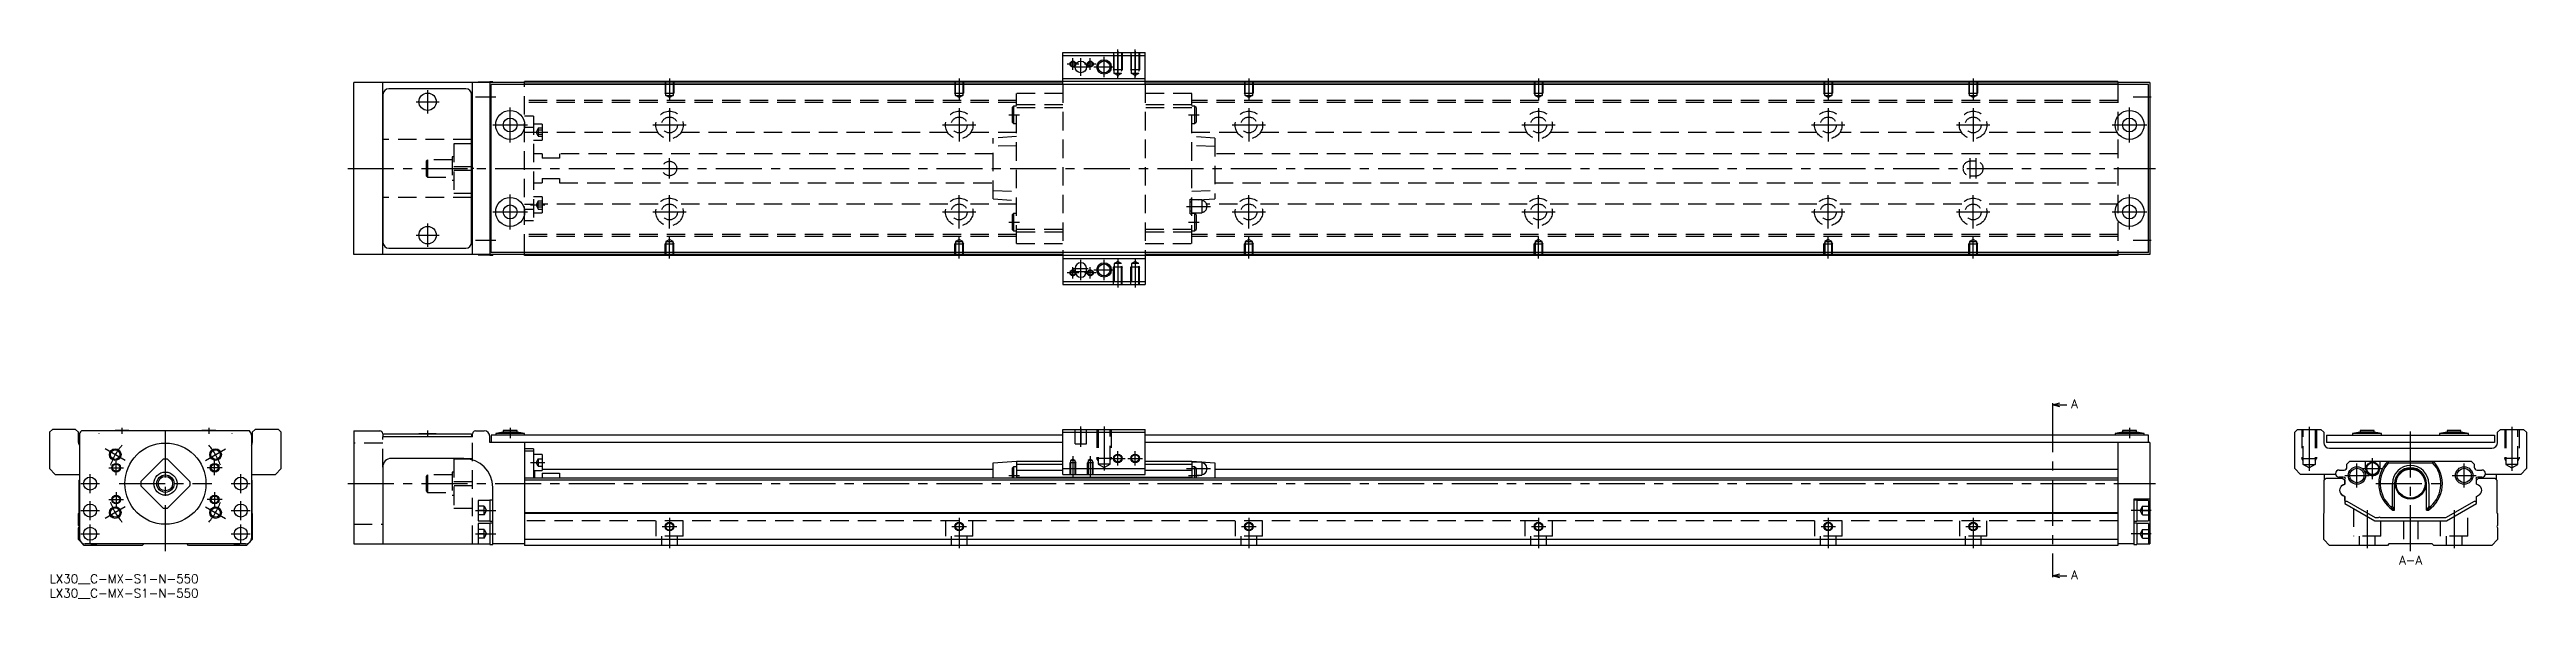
# Model space of a CAD drawing. Extents: x 0 to 855, y -8 to 181.
import ezdxf

# ---------------------------------------------------------------- set-up
doc = ezdxf.new("R2010")
doc.units = 0
doc.header["$LTSCALE"] = 0.5
doc.linetypes.add('CENTER', pattern=[50.8, 31.75, -6.35, 6.35, -6.35])
doc.linetypes.add('DASHED', pattern=[19.05, 12.7, -6.35])
for name, color, linetype in [('MSM_CENTER', 1, 'CENTER'), ('MSM_CONTINUOUS', 7, 'CONTINUOUS'), ('MSM_DASHED', 4, 'DASHED'), ('MSM_NARROW', 5, 'CONTINUOUS'), ('MSM_PART_NUMBER', 7, 'CONTINUOUS')]:
    doc.layers.add(name, color=color, linetype=linetype)
doc.styles.get("Standard").update_dxf_attribs({"font": 'txt.shx', "height": 3, "bigfont": 'bigfont.shx'})

# ---------------------------------------------------------------- blocks, each defined once
blk = doc.blocks.new('*U2')
at = {"layer": 'MSM_PART_NUMBER'}
blk.add_text('LX30__C-MX-S1-N-550', height=3, dxfattribs=at).set_placement((0, -3))
blk = doc.blocks.new('*U3')
at = {"layer": 'MSM_PART_NUMBER'}
blk.add_text('LX30__C-MX-S1-N-550', height=3, dxfattribs=at).set_placement((0, -8))

msp = doc.modelspace()

# ---------------------------------------------------------------- linework, layer by layer
at = {"layer": 'MSM_CENTER'}
for p, q in [((368.75, 171.09), (368.75, 181)), ((368.75, 180.4), (368.75, 171.69)), ((374.75, 171.09), (374.75, 181)), ((374.75, 180.4), (374.75, 171.69)), ((355.25, 176), (351.25, 176)), ((353, 175), (359, 175)), ((353.25, 174), (353.25, 178)), ((353.9, 175), (358.1, 175)), ((356, 172), (356, 178)), ((356, 172.9), (356, 177.1)), ((361.25, 176), (357.25, 176)), ((359.25, 174), (359.25, 178)), ((360.5, 175), (367.5, 175)), ((361.38, 175), (366.63, 175)), ((364, 171.5), (364, 178.5)), ((364, 172.37), (364, 177.62)), ((126.5, 163), (134.5, 163)), ((130.5, 167), (130.5, 159)), ((147, 164.7), (154, 164.7)), ((214, 171), (214, 163.49)), ((314, 171), (314, 163.49)), ((414, 171), (414, 163.49)), ((514, 171), (514, 163.49)), ((614, 171), (614, 163.49)), ((664, 171), (664, 163.49)), ((719.25, 164.7), (725.5, 164.7)), ((153, 155), (165, 155)), ((159, 149), (159, 161)), ((208.25, 155), (219.75, 155)), ((214, 160.75), (214, 149.25)), ((308.25, 155), (319.75, 155)), ((314, 160.75), (314, 149.25)), ((331.18, 158.5), (334.83, 158.5)), ((393.18, 158.5), (396.83, 158.5)), ((408.25, 155), (419.75, 155)), ((414, 160.75), (414, 149.25)), ((508.25, 155), (519.75, 155)), ((514, 160.75), (514, 149.25)), ((608.25, 155), (619.75, 155)), ((614, 160.75), (614, 149.25)), ((658.25, 155), (669.75, 155)), ((664, 160.75), (664, 149.25)), ((712, 155), (724, 155)), ((718, 149), (718, 161)), ((166, 152.55), (171, 152.55)), ((103, 140), (727, 140)), ((214, 136.5), (214, 143.5)), ((663, 136.5), (663, 143.5)), ((665, 136.5), (665, 143.5)), ((159, 119), (159, 131)), ((214, 119.25), (214, 130.75)), ((314, 119.25), (314, 130.75)), ((414, 119.25), (414, 130.75)), ((514, 119.25), (514, 130.75)), ((614, 119.25), (614, 130.75)), ((664, 119.25), (664, 130.75)), ((718, 119), (718, 131)), ((130.5, 121), (130.5, 113)), ((153, 125), (165, 125)), ((166, 127.44), (171, 127.44)), ((208.25, 125), (219.75, 125)), ((308.25, 125), (319.75, 125)), ((331.18, 121.5), (334.83, 121.5)), ((392.47, 126.9), (400.74, 126.9)), ((393.18, 121.5), (396.83, 121.5)), ((408.25, 125), (419.75, 125)), ((508.25, 125), (519.75, 125)), ((608.25, 125), (619.75, 125)), ((658.25, 125), (669.75, 125)), ((712, 125), (724, 125)), ((126.5, 117), (134.5, 117)), ((147, 115.3), (154, 115.3)), ((214, 109), (214, 116.51)), ((314, 109), (314, 116.51)), ((414, 109), (414, 116.51)), ((514, 109), (514, 116.51)), ((614, 109), (614, 116.51)), ((664, 109), (664, 116.51)), ((719.25, 115.3), (725.5, 115.3)), ((355.25, 104), (351.25, 104)), ((353.25, 102), (353.25, 106)), ((353.5, 105.5), (358.5, 105.5)), ((353.5, 104.5), (358.5, 104.5)), ((353.9, 105.5), (358.1, 105.5)), ((353.9, 104.5), (358.1, 104.5)), ((356, 101.5), (356, 108.5)), ((356, 102.4), (356, 107.6)), ((361.25, 104), (357.25, 104)), ((359.25, 102), (359.25, 106)), ((360.5, 105), (367.5, 105)), ((361.38, 105), (366.63, 105)), ((364, 101.5), (364, 108.5)), ((364, 102.37), (364, 107.62)), ((368.75, 108.91), (368.75, 99)), ((368.75, 108.31), (368.75, 99.6)), ((374.75, 108.91), (374.75, 99)), ((374.75, 108.31), (374.75, 99.6)), ((40, 8), (40, 51.5)), ((691.37, 58), (691.37, 0)), ((815, 8), (815, 51.5)), ((17, 48.6), (17, 48.49)), ((26.14, 39.3), (19.22, 43.3)), ((25, 50.6), (25, 48.5)), ((53.86, 39.3), (60.78, 43.3)), ((55, 50.6), (55, 48.5)), ((63, 48.49), (63, 48.6)), ((130.5, 49.6), (130.5, 47.49)), ((159, 50.6), (159, 47)), ((356, 44), (356, 51)), ((356, 50.25), (356, 44.75)), ((364, 51), (364, 35.81)), ((364, 50.66), (364, 36.15)), ((718, 50.6), (718, 47)), ((780, 50.93), (780, 35.74)), ((850, 50.93), (850, 35.74)), ((14, 28.05), (14, 34.55)), ((20.42, 36.8), (25.57, 36.8)), ((23, 34.22), (23, 39.38)), ((59.57, 36.8), (54.42, 36.8)), ((57, 34.22), (57, 39.38)), ((66, 28.05), (66, 34.55)), ((166, 38.55), (171, 38.55)), ((353.25, 40.76), (353.25, 33.5)), ((359.25, 40.76), (359.25, 33.5)), ((366.25, 40), (371.25, 40)), ((368.75, 37.5), (368.75, 42.5)), ((372.25, 40), (377.25, 40)), ((374.75, 37.5), (374.75, 42.5)), ((392.47, 36.5), (400.74, 36.5)), ((796.5, 29.95), (796.5, 38.25)), ((798.28, 36.5), (805.53, 36.5)), ((801.9, 32.88), (801.9, 40.12)), ((833.5, 29.95), (833.5, 38.25)), ((10.75, 31.3), (17.25, 31.3)), ((20.42, 25.8), (25.57, 25.8)), ((23, 28.38), (23, 23.23)), ((24, 31.3), (56, 31.3)), ((59.57, 25.8), (54.42, 25.8)), ((57, 28.38), (57, 23.23)), ((62.75, 31.3), (69.25, 31.3)), ((103, 31.3), (727, 31.3)), ((331.18, 34.1), (334.83, 34.1)), ((393.18, 34.1), (396.83, 34.1)), ((792.35, 34.1), (800.65, 34.1)), ((803, 31.3), (827, 31.3)), ((829.35, 34.1), (837.65, 34.1)), ((10.75, 22), (17.25, 22)), ((14, 18.75), (14, 25.25)), ((14, 10.75), (14, 17.25)), ((26.14, 23.3), (19.22, 19.3)), ((53.86, 23.3), (60.78, 19.3)), ((62.75, 22), (69.25, 22)), ((66, 18.75), (66, 25.25)), ((66, 10.75), (66, 17.25)), ((147, 22), (154, 22)), ((214, 19.5), (214, 9)), ((314, 19.5), (314, 9)), ((414, 19.5), (414, 9)), ((514, 19.5), (514, 9)), ((614, 19.5), (614, 9)), ((664, 19.5), (664, 9)), ((725.5, 22), (718.5, 22)), ((800, 22.18), (800, 9)), ((830, 22.18), (830, 9)), ((10.75, 14), (17.25, 14)), ((62.75, 14), (69.25, 14)), ((147, 14), (154, 14)), ((211.5, 16.5), (216.5, 16.5)), ((311.5, 16.5), (316.5, 16.5)), ((411.5, 16.5), (416.5, 16.5)), ((511.5, 16.5), (516.5, 16.5)), ((611.5, 16.5), (616.5, 16.5)), ((661.5, 16.5), (666.5, 16.5)), ((725.5, 14), (718.5, 14))]:
    msp.add_line(p, q, dxfattribs=at)
for start, end in [(138.53845, 161.46155), (18.53845, 41.46155), (198.53845, 221.46155), (318.53845, 341.46155)]:
    msp.add_arc((40, 31.3), 20, start, end, dxfattribs=at)
at = {"layer": 'MSM_CONTINUOUS'}
for p, q in [((349.75, 169), (349.75, 180)), ((349.75, 180), (378.25, 180)), ((378.25, 169), (378.25, 180)), ((349.75, 179), (378.25, 179)), ((105, 110.3), (105, 169.7)), ((164, 169.7), (105, 169.7)), ((115, 110.3), (115, 169.7)), ((115.1, 165.5), (115.1, 114.5)), ((143.7, 167.5), (117.1, 167.5)), ((145.7, 114.5), (145.7, 165.5)), ((146, 110.3), (146, 169.7)), ((148, 169.75), (148, 169.7)), ((152, 169.75), (148, 169.75)), ((153, 169.9), (152, 169.9)), ((152, 169.9), (152, 110.1)), ((152.5, 111), (152.5, 169)), ((724.5, 169), (152.5, 169)), ((153, 169.9), (153, 169.7)), ((164, 169), (164, 170)), ((714, 170), (164, 170)), ((349.75, 169.8), (164, 169.8)), ((349.75, 169.1), (164, 169.1)), ((349.75, 171), (378.25, 171)), ((714, 169.8), (378.25, 169.8)), ((714, 169.1), (378.25, 169.1)), ((714, 170), (714, 169)), ((725, 169.7), (714, 169.7)), ((724.5, 111), (724.5, 169)), ((725, 169.7), (725, 110.3)), ((115, 158.2), (115.1, 158.2)), ((145.7, 158.2), (146, 158.2)), ((115.1, 150), (115, 150)), ((146, 150), (145.7, 150)), ((146, 148.5), (145.7, 148.5)), ((146, 148.47), (145.7, 148.47)), ((145.7, 140.72), (146, 140.72)), ((146, 139.28), (145.7, 139.28)), ((115.1, 130), (115, 130)), ((146, 131.53), (145.7, 131.53)), ((146, 131.5), (145.7, 131.5)), ((146, 130), (145.7, 130)), ((115.1, 121.8), (115, 121.8)), ((146, 121.8), (145.7, 121.8)), ((117.1, 112.5), (143.7, 112.5)), ((164, 110.3), (105, 110.3)), ((148, 110.3), (148, 110.25)), ((148, 110.25), (152, 110.25)), ((152, 110.1), (153, 110.1)), ((724.5, 111), (152.5, 111)), ((153, 110.3), (153, 110.1)), ((164, 110), (164, 111)), ((349.75, 110.9), (164, 110.9)), ((349.75, 110.2), (164, 110.2)), ((714, 110), (164, 110)), ((349.75, 111), (349.75, 100)), ((349.75, 109), (378.25, 109)), ((354, 105.5), (354, 104.5)), ((358, 104.5), (358, 105.5)), ((378.25, 111), (378.25, 100)), ((714, 110.9), (378.25, 110.9)), ((714, 110.2), (378.25, 110.2)), ((714, 111), (714, 110)), ((725, 110.3), (714, 110.3)), ((349.75, 101), (378.25, 101)), ((349.75, 100), (378.25, 100)), ((691.37, 58.5), (693.87, 59.17)), ((691.37, 59), (691.37, 58)), ((693.87, 57.83), (691.37, 58.5)), ((691.37, 58.5), (696.38, 58.5)), ((1, 50), (0, 49)), ((0, 49), (0, 36.5)), ((9, 50), (1, 50)), ((10, 49), (9, 50)), ((10, 45.5), (10, 49)), ((10.3, 48), (10.3, 12.5)), ((69.02, 49.5), (10.98, 49.5)), ((22.6, 49.6), (22.6, 49.5)), ((27.4, 49.6), (22.6, 49.6)), ((27.4, 49.5), (27.4, 49.6)), ((52.6, 49.6), (52.6, 49.5)), ((57.4, 49.6), (52.6, 49.6)), ((57.4, 49.5), (57.4, 49.6)), ((69.7, 48), (69.7, 12.5)), ((71, 50), (70, 49)), ((70, 49), (70, 45.5)), ((79, 50), (71, 50)), ((80, 49), (79, 50)), ((80, 36.5), (80, 49)), ((105, 49.5), (105, 10.5)), ((105, 49.5), (114, 49.5)), ((115, 48.5), (115, 47.5)), ((146, 47.5), (115, 47.5)), ((115.1, 48.5), (115.1, 47.5)), ((115.1, 48.5), (145.7, 48.5)), ((127.5, 48.6), (133.5, 48.6)), ((127.5, 48.6), (127.5, 48.5)), ((133.5, 48.5), (133.5, 48.6)), ((145.7, 48.5), (145.7, 47.5)), ((146, 47.5), (146, 48.5)), ((147, 49.5), (150, 49.5)), ((152, 45.5), (152, 47.5)), ((349.75, 45.5), (152, 45.5)), ((152.5, 48), (152.5, 45.5)), ((349.75, 48), (152.5, 48)), ((156.6, 49), (154, 48.6)), ((154, 48.6), (154, 48)), ((164, 48.6), (154, 48.6)), ((156.6, 49.6), (156.6, 49)), ((161.4, 49.6), (156.6, 49.6)), ((161.4, 49), (156.6, 49)), ((161.4, 49), (161.4, 49.6)), ((164, 48.6), (161.4, 49)), ((164, 48), (164, 48.6)), ((164, 45.5), (164, 10)), ((167, 43.3), (164, 43.3)), ((167, 43.3), (167, 33.2)), ((349.75, 50), (378.25, 50)), ((349.75, 34.5), (349.75, 50)), ((349.75, 49), (378.25, 49)), ((378.25, 34.5), (378.25, 50)), ((724.5, 48), (378.25, 48)), ((725, 45.5), (378.25, 45.5)), ((715.6, 49), (713, 48.6)), ((713, 48.6), (713, 48)), ((723, 48.6), (713, 48.6)), ((714, 45.5), (714, 10)), ((715.6, 49.6), (715.6, 49)), ((720.4, 49.6), (715.6, 49.6)), ((720.4, 49), (715.6, 49)), ((720.4, 49), (720.4, 49.6)), ((723, 48.6), (720.4, 49)), ((723, 48), (723, 48.6)), ((724.5, 45.5), (724.5, 48)), ((725, 45.5), (725, 10.5)), ((775, 49), (776, 50)), ((775, 36.5), (775, 49)), ((776, 50), (784, 50)), ((784, 50), (785, 49)), ((785, 49), (785, 45.5)), ((786, 48), (844, 48)), ((786, 48), (786, 45.5)), ((844, 45.5), (786, 45.5)), ((787, 43.5), (843, 43.5)), ((797.6, 49), (795, 48.6)), ((795, 48.6), (795, 48)), ((805, 48.6), (795, 48.6)), ((802.4, 49.6), (797.6, 49.6)), ((797.6, 49.6), (797.6, 49)), ((802.4, 49), (797.6, 49)), ((802.4, 49), (802.4, 49.6)), ((805, 48.6), (802.4, 49)), ((805, 48), (805, 48.6)), ((827.6, 49), (825, 48.6)), ((835, 48.6), (825, 48.6)), ((825, 48.6), (825, 48)), ((832.4, 49.6), (827.6, 49.6)), ((827.6, 49.6), (827.6, 49)), ((832.4, 49), (827.6, 49)), ((832.4, 49), (832.4, 49.6)), ((835, 48.6), (832.4, 49)), ((835, 48), (835, 48.6)), ((844, 48), (844, 45.5)), ((845, 49), (846, 50)), ((845, 45.5), (845, 49)), ((846, 50), (854, 50)), ((854, 50), (855, 49)), ((855, 49), (855, 36.5)), ((0, 36.5), (2, 34.5)), ((2, 34.5), (10.3, 34.5)), ((39.28, 39.77), (31.53, 32.02)), ((48.47, 32.02), (40.72, 39.77)), ((69.7, 34.5), (78, 34.5)), ((78, 34.5), (80, 36.5)), ((115, 37), (115, 10.5)), ((143, 40), (118, 40)), ((167, 42.45), (164, 42.45)), ((170, 41.3), (167, 41.3)), ((167, 35.8), (170, 35.8)), ((167.5, 33.2), (167.5, 35.8)), ((170, 41.3), (170, 35.8)), ((170, 36.3), (325.75, 36.3)), ((170, 34.87), (176, 34.87)), ((170, 34.87), (170, 33.2)), ((176, 34.87), (176, 33.2)), ((325.75, 38.5), (333.75, 39)), ((325.75, 33.2), (325.75, 38.5)), ((332.75, 37.1), (332.25, 36.6)), ((332.25, 36.6), (332.25, 33.2)), ((333.75, 37.1), (332.75, 37.1)), ((332.75, 37.1), (332.75, 33.2)), ((333.75, 39), (349.75, 39)), ((333.75, 39), (333.75, 33.2)), ((333.75, 38), (349.75, 38)), ((333.75, 36), (349.75, 36)), ((349.75, 36.5), (378.25, 36.5)), ((349.75, 34.5), (378.25, 34.5)), ((378.25, 39), (394.25, 39)), ((378.25, 38), (394.25, 38)), ((378.25, 36), (394.25, 36)), ((394.25, 39), (402.25, 38.5)), ((394.25, 39), (394.25, 33.2)), ((397.7, 38.75), (394.25, 38.75)), ((395.25, 37.1), (394.25, 37.1)), ((395.75, 36.6), (395.25, 37.1)), ((395.25, 37.1), (395.25, 33.2)), ((395.75, 36.6), (395.75, 33.2)), ((395.75, 34.25), (397.7, 34.25)), ((397.7, 38.75), (397.7, 34.25)), ((399.45, 36.8), (399.45, 36.2)), ((402.25, 38.5), (402.25, 33.2)), ((402.25, 36.3), (714, 36.3)), ((777, 34.5), (775, 36.5)), ((789.13, 34.5), (777, 34.5)), ((785.3, 32.6), (785.3, 34.5)), ((790.35, 36), (792.05, 36)), ((793.05, 38), (794.05, 39)), ((793.05, 37), (793.05, 38)), ((794.05, 39), (835.95, 39)), ((799.4, 36.5), (799.4, 39)), ((804.4, 39), (804.4, 36.5)), ((807.14, 39), (807.4, 38.5)), ((807.4, 38.5), (822.6, 38.5)), ((822.6, 38.5), (822.86, 39)), ((835.95, 39), (836.95, 38)), ((836.95, 38), (836.95, 37)), ((837.95, 36), (839.65, 36)), ((853, 34.5), (840.87, 34.5)), ((844.7, 32.6), (844.7, 34.5)), ((855, 36.5), (853, 34.5)), ((10.2, 32.5), (10.3, 32.6)), ((10.2, 21.2), (10.2, 32.5)), ((31.53, 30.58), (39.28, 22.83)), ((40.72, 22.83), (48.47, 30.58)), ((69.7, 32.6), (69.8, 32.5)), ((69.8, 32.5), (69.8, 21.2)), ((153, 10.35), (153, 30)), ((714, 33.2), (164, 33.2)), ((714, 32.5), (164, 32.5)), ((333.75, 33.5), (394.25, 33.5)), ((725, 26), (719.5, 26)), ((719.5, 26), (719.5, 10.35)), ((785.2, 32.5), (785.9, 33.2)), ((785.2, 21.2), (785.2, 32.5)), ((785.9, 33.2), (791.55, 33.2)), ((791.75, 33.5), (790.35, 33.5)), ((792.25, 31.15), (791.5, 30.72)), ((792.25, 26.85), (791.5, 27.28)), ((791.55, 33.2), (792.25, 32.5)), ((791.55, 33.2), (792.25, 32.5)), ((791.6, 30.78), (792.25, 31.15)), ((791.6, 27.22), (792.25, 26.85)), ((792.2, 32.55), (792.2, 32.7)), ((792.25, 32.5), (792.2, 32.55)), ((792.25, 31.15), (792.25, 32.5)), ((792.25, 32.5), (792.25, 31.15)), ((792.25, 25.45), (792.25, 26.85)), ((792.25, 26.85), (792.25, 24.5)), ((808.74, 23.45), (808.74, 31.3)), ((809.5, 22.2), (809.5, 31.3)), ((820.5, 22.2), (820.5, 31.3)), ((821.26, 31.3), (821.26, 23.45)), ((837.75, 32.5), (838.45, 33.2)), ((837.75, 32.5), (838.45, 33.2)), ((837.75, 31.15), (837.75, 32.5)), ((838.4, 30.78), (837.75, 31.15)), ((837.75, 26.85), (838.5, 27.28)), ((837.75, 24.5), (837.75, 26.85)), ((837.8, 32.7), (837.8, 32.55)), ((839.65, 33.5), (838.25, 33.5)), ((838.4, 30.78), (838.49, 30.73)), ((838.45, 33.2), (844.1, 33.2)), ((844.1, 33.2), (844.8, 32.5)), ((844.8, 32.5), (844.8, 21.2)), ((10, 21), (10.2, 21.2)), ((10, 16.9), (10, 21)), ((69.8, 21.2), (70, 21)), ((70, 21), (70, 12)), ((152, 25.5), (148, 25.5)), ((148, 25.5), (148, 18.5)), ((148, 18.5), (152, 18.5)), ((152, 17.5), (148, 17.5)), ((148, 17.5), (148, 10.5)), ((153, 25.65), (152, 25.65)), ((152, 25.65), (152, 18.35)), ((152, 18.35), (153, 18.35)), ((153, 17.65), (152, 17.65)), ((152, 17.65), (152, 10.35)), ((714, 21.2), (164, 21.2)), ((714, 21), (164, 21)), ((720.5, 25.65), (719.5, 25.65)), ((719.5, 18.35), (720.5, 18.35)), ((720.5, 17.65), (719.5, 17.65)), ((720.5, 25.65), (720.5, 18.35)), ((724.5, 25.5), (720.5, 25.5)), ((720.5, 18.5), (724.5, 18.5)), ((720.5, 17.65), (720.5, 10.35)), ((724.5, 17.5), (720.5, 17.5)), ((724.5, 25.5), (724.5, 18.5)), ((724.5, 17.5), (724.5, 10.5)), ((785, 21), (785.2, 21.2)), ((785, 12), (785, 21)), ((792.25, 24.5), (802.64, 18.5)), ((793.1, 25.16), (792.7, 25.16)), ((802.91, 19.5), (793.1, 25.16)), ((802.64, 18.5), (827.36, 18.5)), ((803.85, 19.5), (802.91, 19.5)), ((827.09, 19.5), (804.65, 19.5)), ((808.07, 23.45), (808.74, 23.45)), ((809.5, 22.2), (808.74, 23.45)), ((808.82, 22.2), (809.5, 22.2)), ((821.26, 23.45), (820.5, 22.2)), ((820.5, 22.2), (821.18, 22.2)), ((821.26, 23.45), (821.93, 23.45)), ((836.9, 25.16), (827.09, 19.5)), ((827.36, 18.5), (837.75, 24.5)), ((837.3, 25.16), (836.9, 25.16)), ((844.8, 21.2), (845, 21)), ((845, 21), (845, 16.9)), ((10, 12), (10, 16.1)), ((10.7, 11.3), (10, 12)), ((12, 10), (11.1, 10.9)), ((32, 10), (12, 10)), ((67.7, 10.5), (12.3, 10.5)), ((32.5, 10.5), (32, 10)), ((48, 10), (47.5, 10.5)), ((68, 10), (48, 10)), ((68.9, 10.9), (68, 10)), ((70, 12), (69.3, 11.3)), ((105, 10.5), (152, 10.5)), ((152, 10.35), (153, 10.35)), ((164, 10.5), (153, 10.5)), ((714, 12), (164, 12)), ((714, 10), (164, 10)), ((719.5, 10.5), (714, 10.5)), ((719.5, 10.35), (720.5, 10.35)), ((720.5, 10.5), (725, 10.5)), ((787, 10), (785, 12)), ((807, 10), (787, 10)), ((807.5, 10.5), (807, 10)), ((822.5, 10.5), (807.5, 10.5)), ((823, 10), (822.5, 10.5)), ((843, 10), (823, 10)), ((845, 12), (843, 10)), ((845, 16.1), (845, 12)), ((691.37, -0.5), (693.87, 0.17)), ((691.37, 0), (691.37, -1)), ((693.87, -1.17), (691.37, -0.5)), ((691.37, -0.5), (696.38, -0.5))]:
    msp.add_line(p, q, dxfattribs=at)
for centre, radius in [((356, 175), 2), ((364, 175), 2.07), ((130.5, 163), 3), ((159, 155), 5), ((159, 155), 2.4), ((718, 155), 5), ((718, 155), 2.4), ((159, 125), 5), ((718, 125), 5), ((130.5, 117), 3), ((159, 125), 2.4), ((718, 125), 2.4), ((364, 105), 2.07), ((22.68, 41.3), 1.62), ((40, 31.3), 14), ((57.32, 41.3), 1.62), ((23, 36.8), 1.23), ((40, 31.3), 4), ((40, 31.3), 3), ((57, 36.8), 1.23), ((368.75, 40), 1.23), ((374.75, 40), 1.23), ((796.5, 34.1), 3), ((796.5, 34.1), 2.5), ((801.9, 36.5), 2.25), ((801.9, 36.5), 2.05), ((815, 31.3), 5.3), ((815, 31.3), 5), ((833.5, 34.1), 3), ((833.5, 34.1), 2.5), ((14, 31.3), 2.25), ((23, 25.8), 1.23), ((40, 31.3), 2.5), ((57, 25.8), 1.23), ((66, 31.3), 2.25), ((14, 22), 2.25), ((22.68, 21.3), 1.62), ((57.32, 21.3), 1.62), ((66, 22), 2.25), ((214, 16.5), 1.23), ((314, 16.5), 1.23), ((414, 16.5), 1.23), ((514, 16.5), 1.23), ((614, 16.5), 1.23), ((664, 16.5), 1.23), ((14, 14), 2.25), ((66, 14), 2.25)]:
    msp.add_circle(centre, radius, dxfattribs=at)
for centre, radius, start, end in [((117.1, 165.5), 2, 90, 180), ((143.7, 165.5), 2, 0, 90), ((117.1, 114.5), 2, 180, 270), ((143.7, 114.5), 2, 270, 0), ((356, 105.5), 2, 0, 180), ((356, 104.5), 2, 180, 0), ((12, 45.5), 2, 180, 211.78833), ((12.3, 48), 2, 131.40962, 180), ((67.7, 48), 2, 0, 48.59038), ((68, 45.5), 2, 328.21167, 0), ((114, 48.5), 1, 0, 90), ((147, 48.5), 1, 90, 180), ((150, 47.5), 2, 0, 90), ((787, 45.5), 2, 180, 270), ((843, 45.5), 2, 270, 0), ((40, 31.3), 8.5, 85.11917, 94.88083), ((118, 37), 3, 90, 180), ((143, 30), 10, 0, 90), ((397.7, 36.8), 1.75, 0, 90), ((397.7, 36.2), 1.75, 270, 0), ((790.35, 34.75), 1.25, 90, 270), ((792.05, 37), 1, 270, 0), ((801.9, 36.5), 2.5, 180, 0), ((815, 31.3), 11, 135.573, 235.81959), ((815, 31.3), 10.47, 136.57129, 228.55525), ((815, 31.3), 6.26, 0, 180), ((815, 31.3), 5.5, 0, 180), ((815, 31.3), 11, 304.18041, 44.427), ((815, 31.3), 10.47, 311.44475, 43.42871), ((837.95, 37), 1, 180, 270), ((839.65, 34.75), 1.25, 270, 90), ((40, 31.3), 8.5, 175.11917, 184.88083), ((40, 31.3), 8.5, 355.11917, 4.88083), ((792.65, 28.85), 2.2, 121.45533, 176.01903), ((792.65, 29.15), 2.2, 183.98097, 238.54467), ((792.65, 29.15), 2.2, 183.98097, 241.45517), ((792.65, 28.85), 2.2, 121.38869, 134.53306), ((791.75, 32.5), 1, 41.23398, 90), ((792.7, 32.7), 0.5, 113.32535, 180), ((838.25, 32.5), 1, 90, 138.76602), ((837.3, 32.7), 0.5, 0, 66.67465), ((837.35, 28.85), 2.2, 3.98097, 61.45517), ((837.35, 29.15), 2.2, 301.45533, 356.01903), ((40, 31.3), 8.5, 265.11917, 274.88083), ((792.7, 25.66), 0.5, 205.84193, 270), ((804.25, 19.2), 0.5, 36.8699, 143.1301), ((816, 27.35), 8.83, 206.14749, 215.62533), ((814, 27.35), 8.84, 324.37545, 333.85173), ((837.3, 25.66), 0.5, 270, 334.15807), ((9.7, 16.5), 0.5, 306.8699, 53.1301), ((12.3, 12.5), 2, 180, 270), ((15.3, 14), 3.65, 253.51703, 286.48297), ((64.7, 14), 3.65, 253.51703, 286.48297), ((67.7, 12.5), 2, 270, 0), ((845.3, 16.5), 0.5, 126.8699, 233.1301)]:
    msp.add_arc(centre, radius, start, end, dxfattribs=at)
at = {"layer": 'MSM_DASHED'}
for p, q in [((367.25, 180), (367.25, 174)), ((367.52, 172.8), (367.52, 180)), ((369.98, 180), (369.98, 172.8)), ((370.25, 180), (370.25, 174)), ((373.25, 180), (373.25, 174)), ((373.52, 172.8), (373.52, 180)), ((375.98, 180), (375.98, 172.8)), ((376.25, 180), (376.25, 174)), ((370.25, 174), (367.25, 174)), ((367.52, 173.53), (367.25, 174)), ((369.98, 172.8), (367.52, 172.8)), ((368.75, 172.09), (367.52, 172.8)), ((369.98, 172.8), (368.75, 172.09)), ((369.98, 173.53), (370.25, 174)), ((376.25, 174), (373.25, 174)), ((373.52, 173.53), (373.25, 174)), ((375.98, 172.8), (373.52, 172.8)), ((374.75, 172.09), (373.52, 172.8)), ((375.98, 172.8), (374.75, 172.09)), ((375.98, 173.53), (376.25, 174)), ((164, 111), (164, 169)), ((333.75, 163.45), (164, 163.45)), ((333.75, 162.75), (164, 162.75)), ((212.5, 170), (212.5, 166)), ((212.77, 165.53), (212.5, 166)), ((212.5, 166), (215.5, 166)), ((212.77, 165.2), (212.77, 170)), ((212.77, 165.2), (215.23, 165.2)), ((214, 164.49), (212.77, 165.2)), ((215.23, 165.2), (214, 164.49)), ((215.23, 170), (215.23, 165.2)), ((215.23, 165.53), (215.5, 166)), ((215.5, 170), (215.5, 166)), ((312.5, 170), (312.5, 166)), ((312.77, 165.53), (312.5, 166)), ((312.5, 166), (315.5, 166)), ((312.77, 165.2), (312.77, 170)), ((312.77, 165.2), (315.23, 165.2)), ((314, 164.49), (312.77, 165.2)), ((315.23, 165.2), (314, 164.49)), ((315.23, 170), (315.23, 165.2)), ((315.23, 165.53), (315.5, 166)), ((315.5, 170), (315.5, 166)), ((349.75, 165.9), (333.75, 165.9)), ((333.75, 114.1), (333.75, 165.9)), ((349.75, 169), (349.75, 111)), ((378.25, 169), (378.25, 111)), ((394.25, 165.9), (378.25, 165.9)), ((394.25, 114.1), (394.25, 165.9)), ((714, 163.45), (394.25, 163.45)), ((714, 162.75), (394.25, 162.75)), ((412.5, 170), (412.5, 166)), ((412.77, 165.53), (412.5, 166)), ((412.5, 166), (415.5, 166)), ((412.77, 165.2), (412.77, 170)), ((412.77, 165.2), (415.23, 165.2)), ((414, 164.49), (412.77, 165.2)), ((415.23, 165.2), (414, 164.49)), ((415.23, 170), (415.23, 165.2)), ((415.23, 165.53), (415.5, 166)), ((415.5, 170), (415.5, 166)), ((512.5, 170), (512.5, 166)), ((512.77, 165.53), (512.5, 166)), ((512.5, 166), (515.5, 166)), ((512.77, 165.2), (512.77, 170)), ((512.77, 165.2), (515.23, 165.2)), ((514, 164.49), (512.77, 165.2)), ((515.23, 165.2), (514, 164.49)), ((515.23, 170), (515.23, 165.2)), ((515.23, 165.53), (515.5, 166)), ((515.5, 170), (515.5, 166)), ((612.5, 170), (612.5, 166)), ((612.77, 165.53), (612.5, 166)), ((612.5, 166), (615.5, 166)), ((612.77, 165.2), (612.77, 170)), ((612.77, 165.2), (615.23, 165.2)), ((614, 164.49), (612.77, 165.2)), ((615.23, 165.2), (614, 164.49)), ((615.23, 170), (615.23, 165.2)), ((615.23, 165.53), (615.5, 166)), ((615.5, 170), (615.5, 166)), ((662.5, 170), (662.5, 166)), ((662.77, 165.53), (662.5, 166)), ((662.5, 166), (665.5, 166)), ((662.77, 165.2), (662.77, 170)), ((662.77, 165.2), (665.23, 165.2)), ((664, 164.49), (662.77, 165.2)), ((665.23, 165.2), (664, 164.49)), ((665.23, 170), (665.23, 165.2)), ((665.23, 165.53), (665.5, 166)), ((665.5, 170), (665.5, 166)), ((714, 169), (714, 111)), ((167, 158), (164, 158)), ((167, 154.13), (164, 154.13)), ((167, 158), (167, 122)), ((170, 155.3), (167, 155.3)), ((168.7, 154), (170, 154)), ((168.7, 154), (168.7, 151.11)), ((170, 155.3), (170, 149.8)), ((332.75, 161.5), (332.25, 161)), ((332.25, 161), (332.25, 156)), ((332.25, 156), (332.75, 155.5)), ((333.75, 161.5), (332.75, 161.5)), ((332.75, 161.5), (332.75, 155.5)), ((332.75, 155.5), (333.75, 155.5)), ((349.75, 161.95), (333.75, 161.95)), ((349.75, 160.95), (333.75, 160.95)), ((394.25, 161.95), (378.25, 161.95)), ((394.25, 160.95), (378.25, 160.95)), ((395.25, 161.5), (394.25, 161.5)), ((394.25, 155.5), (395.25, 155.5)), ((395.75, 161), (395.25, 161.5)), ((395.25, 161.5), (395.25, 155.5)), ((395.25, 155.5), (395.75, 156)), ((395.75, 161), (395.75, 156)), ((145.7, 150), (115.1, 150)), ((139.5, 148.5), (139.5, 131.5)), ((145.7, 148.5), (139.5, 148.5)), ((145.7, 148.47), (139.5, 148.47)), ((167, 152.38), (164, 152.38)), ((167, 149.8), (170, 149.8)), ((168.7, 153.8), (167.98, 152.55)), ((168.7, 151.3), (167.98, 152.55)), ((168.7, 153.28), (170, 153.28)), ((168.7, 151.83), (170, 151.83)), ((168.7, 151.11), (170, 151.11)), ((210.05, 152.36), (170, 152.36)), ((310.05, 152.36), (217.95, 152.36)), ((333.75, 152.36), (317.95, 152.36)), ((333.75, 151), (325.75, 150.47)), ((325.75, 129.53), (325.75, 150.47)), ((333.75, 147.86), (325.75, 147.6)), ((410.05, 152.36), (394.25, 152.36)), ((402.25, 150.47), (394.25, 151)), ((402.25, 147.6), (394.25, 147.86)), ((402.25, 150.47), (402.25, 129.53)), ((510.05, 152.36), (417.95, 152.36)), ((610.05, 152.36), (517.95, 152.36)), ((660.05, 152.36), (617.95, 152.36)), ((714, 152.36), (667.95, 152.36)), ((130.5, 143), (130, 142.5)), ((130, 142.5), (130, 137.5)), ((130, 137.5), (130.5, 137)), ((130.5, 143), (130.5, 137)), ((139, 143), (130.5, 143)), ((130.5, 137), (139, 137)), ((139, 144), (139, 136)), ((139.5, 144), (139, 144)), ((139.5, 140.72), (145.7, 140.72)), ((145.7, 139.28), (139.5, 139.28)), ((146.5, 140), (146, 140)), ((170, 145), (167, 145)), ((170, 145), (170, 143.5)), ((176, 143.5), (170, 143.5)), ((176, 145), (176, 143.5)), ((325.75, 145), (176, 145)), ((714, 145), (402.25, 145)), ((665, 142.5), (663, 142.5)), ((663, 137.5), (665, 137.5)), ((145.7, 130), (115.1, 130)), ((139, 136), (139.5, 136)), ((139.5, 131.53), (145.7, 131.53)), ((139.5, 131.5), (145.7, 131.5)), ((167, 135), (170, 135)), ((170, 130.19), (167, 130.19)), ((168.7, 128.69), (167.98, 127.44)), ((168.7, 128.89), (170, 128.89)), ((168.7, 126), (168.7, 128.89)), ((170, 136.5), (176, 136.5)), ((170, 136.5), (170, 135)), ((170, 130.19), (170, 124.69)), ((176, 136.5), (176, 135)), ((176, 135), (325.75, 135)), ((325.75, 132.4), (333.75, 132.14)), ((325.75, 129.53), (333.75, 129)), ((393.75, 129.4), (394.25, 129.4)), ((393.75, 124.4), (393.75, 129.4)), ((394.25, 128.4), (393.75, 128.4)), ((394.25, 132.14), (402.25, 132.4)), ((397.7, 129.15), (394.25, 129.15)), ((396.51, 129.15), (402.25, 129.53)), ((397.7, 129.15), (397.7, 124.65)), ((402.25, 135), (714, 135)), ((167, 127.62), (164, 127.62)), ((167, 125.87), (164, 125.87)), ((164, 122), (167, 122)), ((167, 124.69), (170, 124.69)), ((168.7, 126.19), (167.98, 127.44)), ((168.7, 128.17), (170, 128.17)), ((168.7, 126.72), (170, 126.72)), ((168.7, 126), (170, 126)), ((210.05, 127.64), (170, 127.64)), ((310.05, 127.64), (217.95, 127.64)), ((333.75, 127.64), (317.95, 127.64)), ((332.75, 124.5), (332.25, 124)), ((332.25, 124), (332.25, 119)), ((332.75, 124.5), (332.75, 118.5)), ((333.75, 124.5), (332.75, 124.5)), ((393.75, 125.4), (394.25, 125.4)), ((393.75, 124.4), (394.25, 124.4)), ((394.25, 124.65), (397.7, 124.65)), ((395.25, 124.5), (394.25, 124.5)), ((395.25, 124.5), (395.25, 118.5)), ((395.75, 124), (395.25, 124.5)), ((395.75, 124), (395.75, 119)), ((410.05, 127.64), (399.39, 127.64)), ((399.45, 127.2), (399.45, 126.6)), ((510.05, 127.64), (417.95, 127.64)), ((610.05, 127.64), (517.95, 127.64)), ((660.05, 127.64), (617.95, 127.64)), ((714, 127.64), (667.95, 127.64)), ((333.75, 117.25), (164, 117.25)), ((333.75, 116.55), (164, 116.55)), ((212.77, 114.47), (212.5, 114)), ((212.5, 110), (212.5, 114)), ((212.5, 114), (215.5, 114)), ((214, 115.51), (212.77, 114.8)), ((212.77, 114.8), (212.77, 110)), ((212.77, 114.8), (215.23, 114.8)), ((215.23, 114.8), (214, 115.51)), ((215.23, 110), (215.23, 114.8)), ((215.23, 114.47), (215.5, 114)), ((215.5, 110), (215.5, 114)), ((312.77, 114.47), (312.5, 114)), ((312.5, 110), (312.5, 114)), ((312.5, 114), (315.5, 114)), ((314, 115.51), (312.77, 114.8)), ((312.77, 114.8), (312.77, 110)), ((312.77, 114.8), (315.23, 114.8)), ((315.23, 114.8), (314, 115.51)), ((315.23, 110), (315.23, 114.8)), ((315.23, 114.47), (315.5, 114)), ((315.5, 110), (315.5, 114)), ((332.25, 119), (332.75, 118.5)), ((332.75, 118.5), (333.75, 118.5)), ((333.75, 119.05), (349.75, 119.05)), ((349.75, 118.05), (333.75, 118.05)), ((333.75, 114.1), (349.75, 114.1)), ((378.25, 119.05), (394.25, 119.05)), ((394.25, 118.05), (378.25, 118.05)), ((378.25, 114.1), (394.25, 114.1)), ((394.25, 118.5), (395.25, 118.5)), ((714, 117.25), (394.25, 117.25)), ((714, 116.55), (394.25, 116.55)), ((395.25, 118.5), (395.75, 119)), ((412.77, 114.47), (412.5, 114)), ((412.5, 110), (412.5, 114)), ((412.5, 114), (415.5, 114)), ((414, 115.51), (412.77, 114.8)), ((412.77, 114.8), (412.77, 110)), ((412.77, 114.8), (415.23, 114.8)), ((415.23, 114.8), (414, 115.51)), ((415.23, 110), (415.23, 114.8)), ((415.23, 114.47), (415.5, 114)), ((415.5, 110), (415.5, 114)), ((512.77, 114.47), (512.5, 114)), ((512.5, 110), (512.5, 114)), ((512.5, 114), (515.5, 114)), ((514, 115.51), (512.77, 114.8)), ((512.77, 114.8), (512.77, 110)), ((512.77, 114.8), (515.23, 114.8)), ((515.23, 114.8), (514, 115.51)), ((515.23, 110), (515.23, 114.8)), ((515.23, 114.47), (515.5, 114)), ((515.5, 110), (515.5, 114)), ((612.77, 114.47), (612.5, 114)), ((612.5, 110), (612.5, 114)), ((612.5, 114), (615.5, 114)), ((614, 115.51), (612.77, 114.8)), ((612.77, 114.8), (612.77, 110)), ((612.77, 114.8), (615.23, 114.8)), ((615.23, 114.8), (614, 115.51)), ((615.23, 110), (615.23, 114.8)), ((615.23, 114.47), (615.5, 114)), ((615.5, 110), (615.5, 114)), ((662.77, 114.47), (662.5, 114)), ((662.5, 110), (662.5, 114)), ((662.5, 114), (665.5, 114)), ((664, 115.51), (662.77, 114.8)), ((662.77, 114.8), (662.77, 110)), ((662.77, 114.8), (665.23, 114.8)), ((665.23, 114.8), (664, 115.51)), ((665.23, 110), (665.23, 114.8)), ((665.23, 114.47), (665.5, 114)), ((665.5, 110), (665.5, 114)), ((367.52, 106.47), (367.25, 106)), ((370.25, 106), (367.25, 106)), ((367.25, 100), (367.25, 106)), ((368.75, 107.91), (367.52, 107.2)), ((369.98, 107.2), (367.52, 107.2)), ((367.52, 107.2), (367.52, 100)), ((369.98, 107.2), (368.75, 107.91)), ((369.98, 100), (369.98, 107.2)), ((369.98, 106.47), (370.25, 106)), ((370.25, 100), (370.25, 106)), ((373.52, 106.47), (373.25, 106)), ((376.25, 106), (373.25, 106)), ((373.25, 100), (373.25, 106)), ((374.75, 107.91), (373.52, 107.2)), ((375.98, 107.2), (373.52, 107.2)), ((373.52, 107.2), (373.52, 100)), ((375.98, 107.2), (374.75, 107.91)), ((375.98, 100), (375.98, 107.2)), ((375.98, 106.47), (376.25, 106)), ((376.25, 100), (376.25, 106)), ((115, 45.3), (105, 45.3)), ((115, 37), (115, 47.5)), ((146, 10.5), (146, 47.5)), ((354, 45), (354, 50)), ((354, 45), (358, 45)), ((358, 45), (358, 50)), ((361.5, 50), (361.5, 40)), ((361.93, 50), (361.93, 38)), ((366.07, 38), (366.07, 50)), ((366.5, 50), (366.5, 40)), ((777.5, 49.93), (777.5, 39.93)), ((777.93, 37.93), (777.93, 49.93)), ((782.07, 49.93), (782.07, 37.93)), ((782.5, 49.93), (782.5, 39.93)), ((847.5, 49.93), (847.5, 39.93)), ((847.93, 49.93), (847.93, 37.93)), ((852.07, 37.93), (852.07, 49.93)), ((852.5, 49.93), (852.5, 39.93)), ((130.5, 34.3), (130, 33.8)), ((130.5, 34.3), (130.5, 28.3)), ((139, 34.3), (130.5, 34.3)), ((139, 35.3), (139, 27.3)), ((139.5, 35.3), (139, 35.3)), ((139.5, 39.8), (139.5, 22.8)), ((146, 39.8), (139.5, 39.8)), ((146, 39.77), (139.5, 39.77)), ((168.7, 39.8), (167.98, 38.55)), ((168.7, 37.3), (167.98, 38.55)), ((168.7, 39.8), (170, 39.8)), ((168.7, 39.8), (168.7, 37.3)), ((168.7, 38.55), (170, 38.55)), ((168.7, 37.3), (170, 37.3)), ((352.47, 38.87), (352.25, 38.5)), ((354.25, 38.5), (352.25, 38.5)), ((352.25, 34.5), (352.25, 38.5)), ((353.25, 39.76), (352.47, 39.31)), ((354.03, 39.31), (352.47, 39.31)), ((352.47, 39.31), (352.47, 34.5)), ((354.03, 39.31), (353.25, 39.76)), ((354.03, 34.5), (354.03, 39.31)), ((354.03, 38.87), (354.25, 38.5)), ((354.25, 34.5), (354.25, 38.5)), ((358.47, 38.87), (358.25, 38.5)), ((360.25, 38.5), (358.25, 38.5)), ((358.25, 34.5), (358.25, 38.5)), ((359.25, 39.76), (358.47, 39.31)), ((360.03, 39.31), (358.47, 39.31)), ((358.47, 39.31), (358.47, 34.5)), ((360.03, 39.31), (359.25, 39.76)), ((360.03, 34.5), (360.03, 39.31)), ((360.03, 38.87), (360.25, 38.5)), ((360.25, 34.5), (360.25, 38.5)), ((366.5, 40), (361.5, 40)), ((361.93, 39.25), (361.5, 40)), ((366.07, 38), (361.93, 38)), ((361.93, 38), (364, 36.81)), ((364, 36.81), (366.07, 38)), ((366.07, 39.25), (366.5, 40)), ((777.5, 39.93), (782.5, 39.93)), ((777.93, 39.18), (777.5, 39.93)), ((780, 36.74), (777.93, 37.93)), ((777.93, 37.93), (782.07, 37.93)), ((782.07, 37.93), (780, 36.74)), ((782.07, 39.18), (782.5, 39.93)), ((852.5, 39.93), (847.5, 39.93)), ((847.93, 39.18), (847.5, 39.93)), ((847.93, 37.93), (850, 36.74)), ((852.07, 37.93), (847.93, 37.93)), ((850, 36.74), (852.07, 37.93)), ((852.07, 39.18), (852.5, 39.93)), ((130, 33.8), (130, 28.8)), ((130, 28.8), (130.5, 28.3)), ((130.5, 28.3), (139, 28.3)), ((139, 27.3), (139.5, 27.3)), ((139.5, 32.02), (146, 32.02)), ((146, 30.58), (139.5, 30.58)), ((105, 17.3), (115, 17.3)), ((139.5, 22.83), (146, 22.83)), ((139.5, 22.8), (146, 22.8)), ((150, 23.5), (148, 23.5)), ((150, 22), (148, 22)), ((150, 20.5), (148, 20.5)), ((150, 20.5), (150, 23.5)), ((150, 23.5), (150.87, 22)), ((150, 20.5), (150.87, 22)), ((714, 18.5), (164, 18.5)), ((209.25, 18.5), (209.25, 13.2)), ((218.75, 13.2), (218.75, 18.5)), ((309.25, 18.5), (309.25, 13.2)), ((318.75, 13.2), (318.75, 18.5)), ((409.25, 18.5), (409.25, 13.2)), ((418.75, 13.2), (418.75, 18.5)), ((509.25, 18.5), (509.25, 13.2)), ((518.75, 13.2), (518.75, 18.5)), ((609.25, 18.5), (609.25, 13.2)), ((618.75, 13.2), (618.75, 18.5)), ((659.25, 18.5), (659.25, 13.2)), ((668.75, 13.2), (668.75, 18.5)), ((722.5, 23.5), (721.63, 22)), ((722.5, 20.5), (721.63, 22)), ((722.5, 20.5), (722.5, 23.5)), ((722.5, 23.5), (724.5, 23.5)), ((722.5, 22), (724.5, 22)), ((722.5, 20.5), (724.5, 20.5)), ((795.25, 22.77), (795.25, 13.2)), ((804.75, 13.2), (804.75, 18.5)), ((812.5, 18.5), (812.5, 10.5)), ((817.5, 18.5), (817.5, 10.5)), ((825.25, 18.5), (825.25, 13.2)), ((834.75, 13.2), (834.75, 22.77)), ((150, 15.5), (148, 15.5)), ((150, 14), (148, 14)), ((150, 12.5), (148, 12.5)), ((150, 12.5), (150, 15.5)), ((150, 15.5), (150.87, 14)), ((150, 12.5), (150.87, 14)), ((218.75, 13.2), (209.25, 13.2)), ((211.25, 13.2), (211.25, 10)), ((216.75, 10), (216.75, 13.2)), ((318.75, 13.2), (309.25, 13.2)), ((311.25, 13.2), (311.25, 10)), ((316.75, 10), (316.75, 13.2)), ((418.75, 13.2), (409.25, 13.2)), ((411.25, 13.2), (411.25, 10)), ((416.75, 10), (416.75, 13.2)), ((518.75, 13.2), (509.25, 13.2)), ((511.25, 13.2), (511.25, 10)), ((516.75, 10), (516.75, 13.2)), ((618.75, 13.2), (609.25, 13.2)), ((611.25, 13.2), (611.25, 10)), ((616.75, 10), (616.75, 13.2)), ((668.75, 13.2), (659.25, 13.2)), ((661.25, 13.2), (661.25, 10)), ((666.75, 10), (666.75, 13.2)), ((722.5, 15.5), (721.63, 14)), ((722.5, 12.5), (721.63, 14)), ((722.5, 12.5), (722.5, 15.5)), ((722.5, 15.5), (724.5, 15.5)), ((722.5, 14), (724.5, 14)), ((722.5, 12.5), (724.5, 12.5)), ((804.75, 13.2), (795.25, 13.2)), ((797.25, 13.2), (797.25, 10)), ((802.75, 10), (802.75, 13.2)), ((834.75, 13.2), (825.25, 13.2)), ((827.25, 13.2), (827.25, 10)), ((832.75, 10), (832.75, 13.2))]:
    msp.add_line(p, q, dxfattribs=at)
for centre, radius in [((353.25, 176), 1), ((353.25, 176), 0.784), ((359.25, 176), 1), ((359.25, 176), 0.784), ((214, 155), 4.75), ((214, 155), 2.75), ((314, 155), 4.75), ((314, 155), 2.75), ((414, 155), 4.75), ((414, 155), 2.75), ((514, 155), 4.75), ((514, 155), 2.75), ((614, 155), 4.75), ((614, 155), 2.75), ((664, 155), 4.75), ((664, 155), 2.75), ((214, 140), 2.5), ((214, 125), 4.75), ((314, 125), 4.75), ((414, 125), 4.75), ((514, 125), 4.75), ((614, 125), 4.75), ((664, 125), 4.75), ((214, 125), 2.75), ((314, 125), 2.75), ((414, 125), 2.75), ((514, 125), 2.75), ((614, 125), 2.75), ((664, 125), 2.75), ((353.25, 104), 1), ((353.25, 104), 0.784), ((359.25, 104), 1), ((359.25, 104), 0.784)]:
    msp.add_circle(centre, radius, dxfattribs=at)
for centre, radius, start, end in [((663, 140), 2.5, 90, 270), ((665, 140), 2.5, 270, 90), ((397.7, 127.2), 1.75, 0, 90), ((397.7, 126.6), 1.75, 270, 0)]:
    msp.add_arc(centre, radius, start, end, dxfattribs=at)
at = {"layer": 'MSM_NARROW'}
for centre, radius in [((364, 175), 2.5), ((364, 105), 2.5), ((22.68, 41.3), 2), ((57.32, 41.3), 2), ((23, 36.8), 1.5), ((57, 36.8), 1.5), ((368.75, 40), 1.5), ((374.75, 40), 1.5), ((23, 25.8), 1.5), ((57, 25.8), 1.5), ((22.68, 21.3), 2), ((57.32, 21.3), 2), ((214, 16.5), 1.5), ((314, 16.5), 1.5), ((414, 16.5), 1.5), ((514, 16.5), 1.5), ((614, 16.5), 1.5), ((664, 16.5), 1.5)]:
    msp.add_circle(centre, radius, dxfattribs=at)

# ---------------------------------------------------------------- block references
at = {"layer": 'MSM_CONTINUOUS'}
for name in ['*U2', '*U3']:
    msp.add_blockref(name, (0, 0), dxfattribs=at)

# ---------------------------------------------------------------- texts
at = {"layer": 'MSM_PART_NUMBER'}
for s, p in [('A', (697.79, 57.37)), ('A', (697.79, -1.63)), ('A-A', (811.01, 3.36))]:
    msp.add_text(s, height=3, dxfattribs=at).set_placement(p)

doc.saveas('drawing.dxf')
